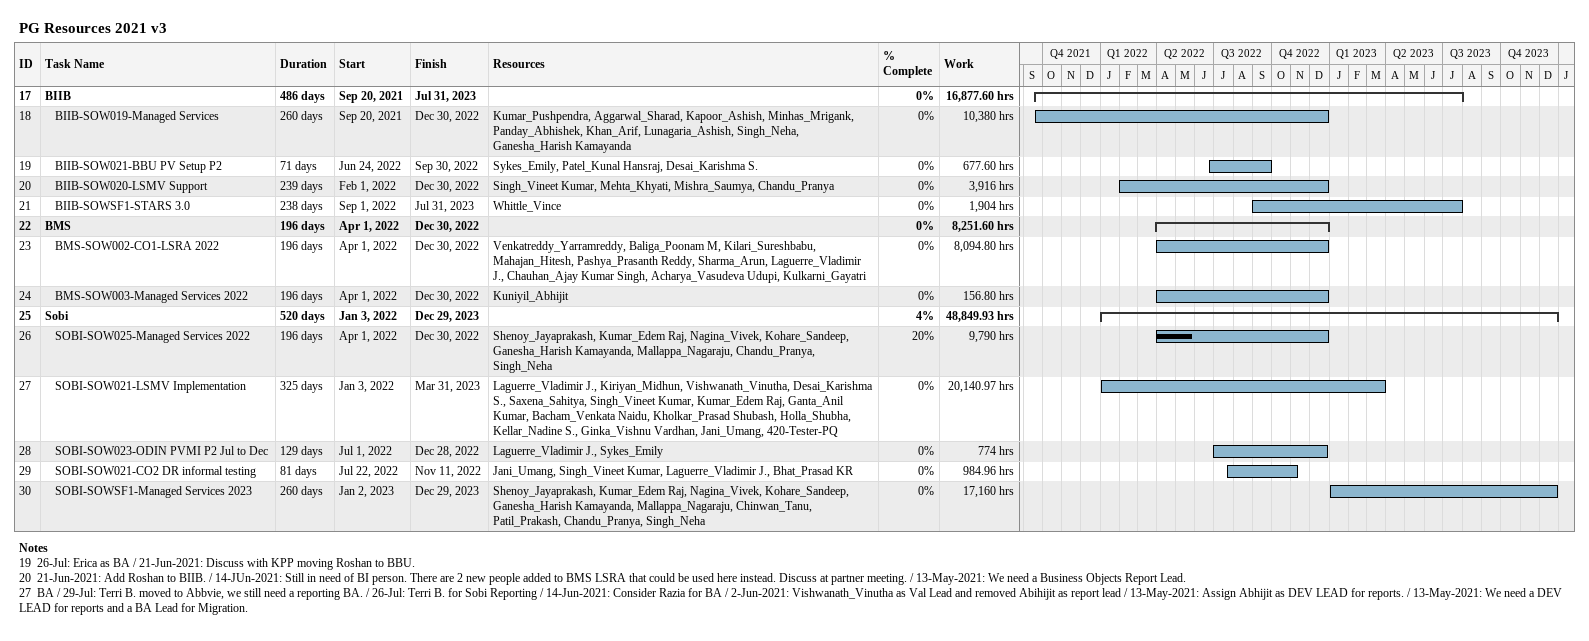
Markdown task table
PG Resources 2021 v3

| ID | Level | Task | Duration | Start | Finish | Resources | % complete | Work (h) |
|---|---|---|---|---|---|---|---|---|
| 17 | 1 | **BIIB** | 486d | 2021-09-20 | 2023-07-31 |  | 0 | 16877.60 |
| 18 | 2 | BIIB-SOW019-Managed Services | 260d | 2021-09-20 | 2022-12-30 | Kumar_Pushpendra, Aggarwal_Sharad, Kapoor_Ashish, Minhas_Mrigank, Panday_Abhishek, Khan_Arif, Lunagaria_Ashish, Singh_Neha, Ganesha_Harish Kamayanda | 0 | 10380 |
| 19 | 2 | BIIB-SOW021-BBU PV Setup P2 | 71d | 2022-06-24 | 2022-09-30 | Sykes_Emily, Patel_Kunal Hansraj, Desai_Karishma S. | 0 | 677.60 |
| 20 | 2 | BIIB-SOW020-LSMV Support | 239d | 2022-02-01 | 2022-12-30 | Singh_Vineet Kumar, Mehta_Khyati, Mishra_Saumya, Chandu_Pranya | 0 | 3916 |
| 21 | 2 | BIIB-SOWSF1-STARS 3.0 | 238d | 2022-09-01 | 2023-07-31 | Whittle_Vince | 0 | 1904 |
| 22 | 1 | **BMS** | 196d | 2022-04-01 | 2022-12-30 |  | 0 | 8251.60 |
| 23 | 2 | BMS-SOW002-CO1-LSRA 2022 | 196d | 2022-04-01 | 2022-12-30 | Venkatreddy_Yarramreddy, Baliga_Poonam M, Kilari_Sureshbabu, Mahajan_Hitesh, Pashya_Prasanth Reddy, Sharma_Arun, Laguerre_Vladimir J., Chauhan_Ajay Kumar Singh, Acharya_Vasudeva Udupi, Kulkarni_Gayatri | 0 | 8094.80 |
| 24 | 2 | BMS-SOW003-Managed Services 2022 | 196d | 2022-04-01 | 2022-12-30 | Kuniyil_Abhijit | 0 | 156.80 |
| 25 | 1 | **Sobi** | 520d | 2022-01-03 | 2023-12-29 |  | 4 | 48849.93 |
| 26 | 2 | SOBI-SOW025-Managed Services 2022 | 196d | 2022-04-01 | 2022-12-30 | Shenoy_Jayaprakash, Kumar_Edem Raj, Nagina_Vivek, Kohare_Sandeep, Ganesha_Harish Kamayanda, Mallappa_Nagaraju, Chandu_Pranya, Singh_Neha | 20 | 9790 |
| 27 | 2 | SOBI-SOW021-LSMV Implementation | 325d | 2022-01-03 | 2023-03-31 | Laguerre_Vladimir J., Kiriyan_Midhun, Vishwanath_Vinutha, Desai_Karishma S., Saxena_Sahitya, Singh_Vineet Kumar, Kumar_Edem Raj, Ganta_Anil Kumar, Bacham_Venkata Naidu, Kholkar_Prasad Shubash, Holla_Shubha, Kellar_Nadine S., Ginka_Vishnu Vardhan, Jani_Umang, 420-Tester-PQ | 0 | 20140.97 |
| 28 | 2 | SOBI-SOW023-ODIN PVMI P2 Jul to Dec | 129d | 2022-07-01 | 2022-12-28 | Laguerre_Vladimir J., Sykes_Emily | 0 | 774 |
| 29 | 2 | SOBI-SOW021-CO2 DR informal testing | 81d | 2022-07-22 | 2022-11-11 | Jani_Umang, Singh_Vineet Kumar, Laguerre_Vladimir J., Bhat_Prasad KR | 0 | 984.96 |
| 30 | 2 | SOBI-SOWSF1-Managed Services 2023 | 260d | 2023-01-02 | 2023-12-29 | Shenoy_Jayaprakash, Kumar_Edem Raj, Nagina_Vivek, Kohare_Sandeep, Ganesha_Harish Kamayanda, Mallappa_Nagaraju, Chinwan_Tanu, Patil_Prakash, Chandu_Pranya, Singh_Neha | 0 | 17160 |

Notes
- 19: 26-Jul: Erica as BA / 21-Jun-2021: Discuss with KPP moving Roshan to BBU.
- 20: 21-Jun-2021: Add Roshan to BIIB. / 14-JUn-2021: Still in need of BI person. There are 2 new people added to BMS LSRA that could be used here instead. Discuss at partner meeting. / 13-May-2021: We need a Business Objects Report Lead.
- 27: BA / 29-Jul: Terri B. moved to Abbvie, we still need a reporting BA. / 26-Jul: Terri B. for Sobi Reporting / 14-Jun-2021: Consider Razia for BA / 2-Jun-2021: Vishwanath_Vinutha as Val Lead and removed Abihijit as report lead / 13-May-2021: Assign Abhijit as DEV LEAD for reports. / 13-May-2021: We need a DEV LEAD for reports and a BA Lead for Migration.
